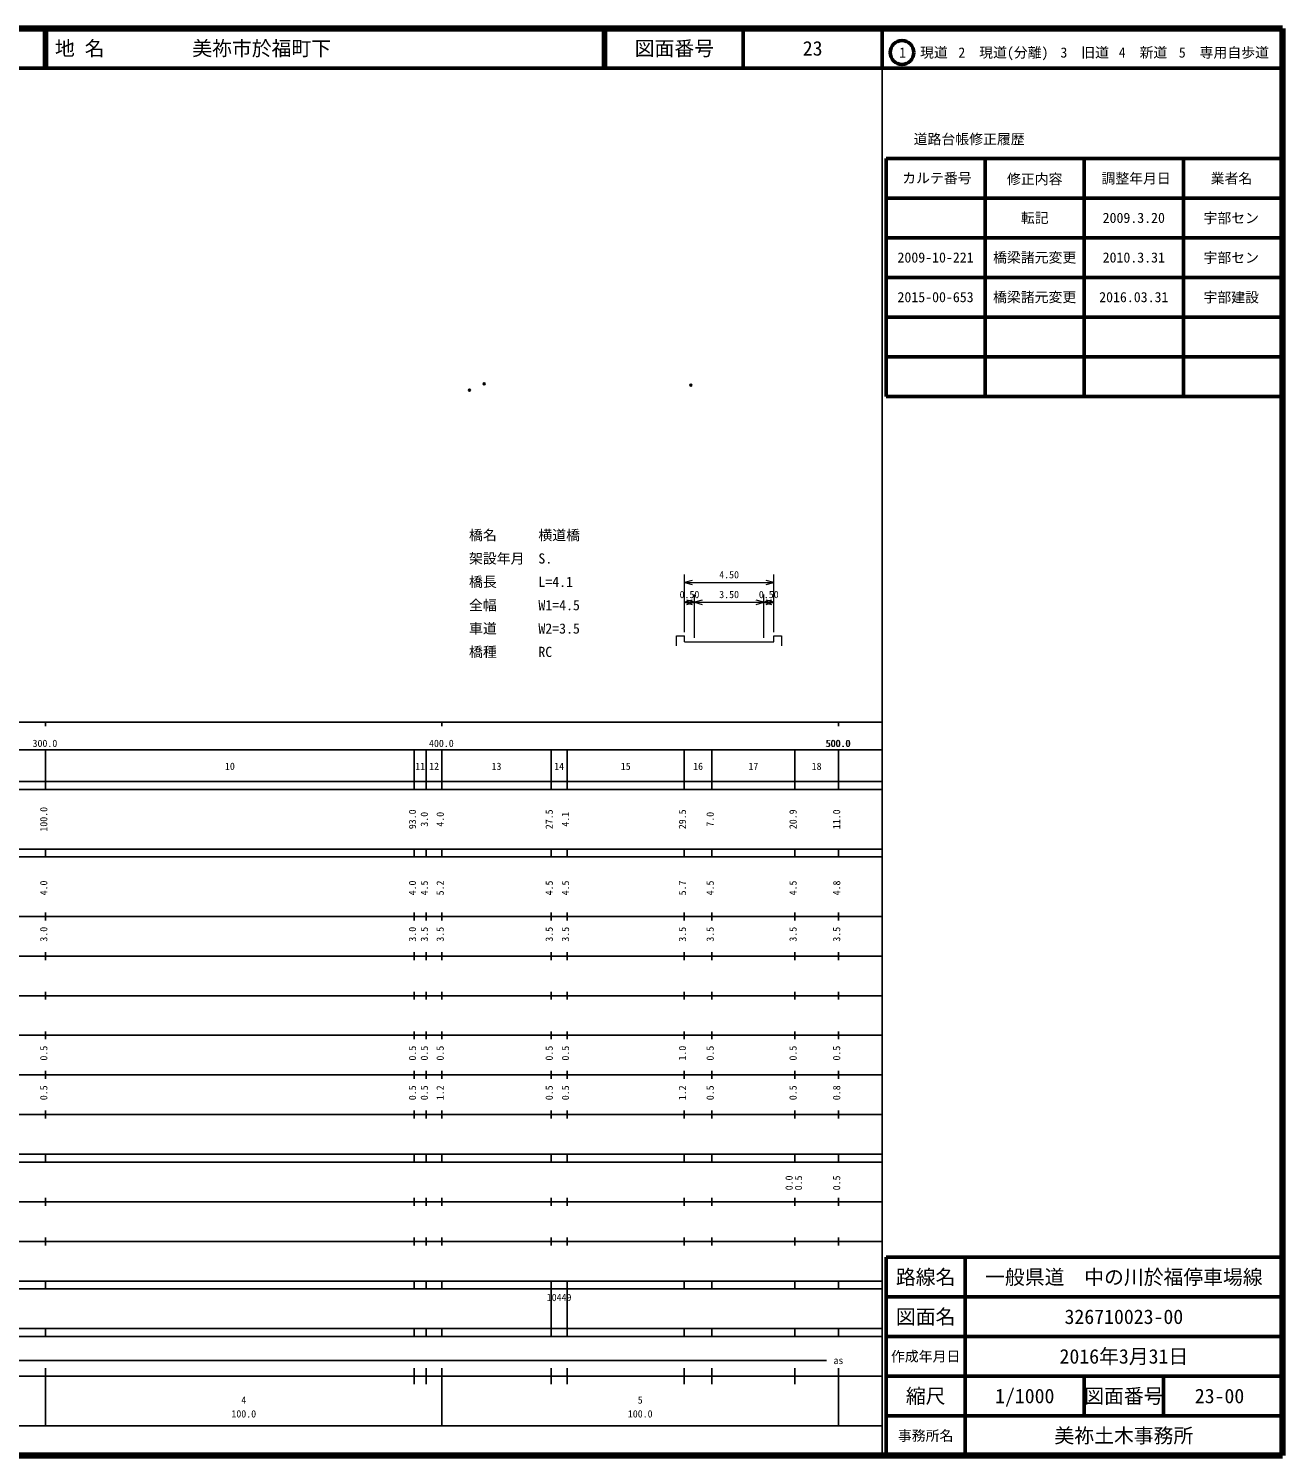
# Model space of a CAD drawing. Units: millimetres on the paper, with parts at other scales. Extents: x 40 to 680, y 20 to 380.
# Drawn here: x 363.7 to 680, y 20 to 380 of the extents above; entities that cross this region are included whole.
import ezdxf
from ezdxf.enums import TextEntityAlignment as Align

# ---------------------------------------------------------------- set-up
doc = ezdxf.new("R2010")
doc.units = ezdxf.units.MM
doc.header["$PDMODE"] = 32
doc.header["$PDSIZE"] = 0.5
for name, color, linetype in [('M-TTL-TXT', 7, 'Continuous'), ('S-OTRS', 6, 'Continuous'), ('S-TTL-TXT', 7, 'Continuous')]:
    doc.layers.add(name, color=color, linetype=linetype)
for name, color, linetype, lineweight in [('S-STR-HTXT', 7, 'Continuous', 13), ('S-TTL', 2, 'Continuous', 140), ('S-TTL-BAND', 7, 'Continuous', 25), ('S-TTL-FRAM', 2, 'Continuous', 50), ('S-TTL-LINE', 7, 'Continuous', 50)]:
    doc.layers.add(name, color=color, linetype=linetype, lineweight=lineweight)
doc.styles.add('ＭＳ ゴシック', font='')
doc.styles.get('ＭＳ ゴシック').set_extended_font_data('MS Gothic')

msp = doc.modelspace()

# ---------------------------------------------------------------- linework, layer by layer
at = {"layer": 'S-OTRS'}
for p in [(474.912, 288.785), (478.632, 290.368), (530.794, 290.05)]:
    msp.add_point(p, dxfattribs=at)
at = {"layer": 'S-STR-HTXT'}
for p, q in [((529.174, 227.746), (529.174, 242.246)), ((551.674, 227.746), (551.674, 242.246)), ((531.106, 240.764), (529.174, 240.246)), ((529.174, 240.246), (551.674, 240.246)), ((529.174, 240.246), (531.106, 239.729)), ((551.674, 240.246), (549.743, 240.764)), ((549.743, 239.729), (551.674, 240.246)), ((531.106, 235.764), (529.174, 235.246)), ((529.174, 235.246), (531.674, 235.246)), ((529.174, 235.246), (531.106, 234.729)), ((531.674, 235.246), (529.743, 235.764)), ((529.743, 234.729), (531.674, 235.246)), ((531.674, 226.246), (531.674, 237.246)), ((533.606, 235.764), (531.674, 235.246)), ((531.674, 235.246), (549.174, 235.246)), ((531.674, 235.246), (533.606, 234.729)), ((549.174, 235.246), (547.243, 235.764)), ((547.243, 234.729), (549.174, 235.246)), ((549.174, 226.246), (549.174, 237.246)), ((551.106, 235.764), (549.174, 235.246)), ((549.174, 235.246), (551.674, 235.246)), ((549.174, 235.246), (551.106, 234.729)), ((551.674, 235.246), (549.743, 235.764)), ((549.743, 234.729), (551.674, 235.246)), ((527.174, 226.746), (529.174, 226.746)), ((527.174, 224.246), (527.174, 226.746)), ((529.174, 225.246), (529.174, 226.746)), ((529.174, 225.246), (531.674, 225.246)), ((531.674, 225.246), (549.174, 225.246)), ((549.174, 225.246), (551.674, 225.246)), ((551.674, 225.246), (551.674, 226.746)), ((551.674, 226.746), (553.674, 226.746)), ((553.674, 226.746), (553.674, 224.246))]:
    msp.add_line(p, q, dxfattribs=at)
at = {"layer": 'S-TTL'}
for p, q in [((680, 380), (40, 380)), ((680, 20), (680, 380)), ((40, 20), (680, 20))]:
    msp.add_line(p, q, dxfattribs=at)
at = {"layer": 'S-TTL-BAND'}
for p, q in [((579, 20), (579, 370)), ((40, 205), (579, 205)), ((368, 205), (368, 204)), ((468, 205), (468, 204)), ((568, 205), (568, 204)), ((68, 198), (579, 198)), ((368, 188), (368, 198)), ((461, 188), (461, 198)), ((464, 188), (464, 198)), ((468, 188), (468, 198)), ((495.5, 188), (495.5, 198)), ((499.6, 188), (499.6, 198)), ((529.1, 188), (529.1, 198)), ((536.1, 188), (536.1, 198)), ((557, 188), (557, 198)), ((568, 188), (568, 198)), ((40, 190), (579, 190)), ((40, 188), (579, 188)), ((40, 173), (579, 173)), ((368, 171), (368, 173)), ((461, 171), (461, 173)), ((464, 171), (464, 173)), ((468, 171), (468, 173)), ((495.5, 171), (495.5, 173)), ((499.6, 171), (499.6, 173)), ((529.1, 171), (529.1, 173)), ((536.1, 171), (536.1, 173)), ((557, 171), (557, 173)), ((568, 171), (568, 173)), ((40, 171), (579, 171)), ((40, 156), (579, 156)), ((368, 155), (368, 157)), ((461, 155), (461, 157)), ((464, 155), (464, 157)), ((468, 155), (468, 157)), ((495.5, 155), (495.5, 157)), ((499.6, 155), (499.6, 157)), ((529.1, 155), (529.1, 157)), ((536.1, 155), (536.1, 157)), ((557, 155), (557, 157)), ((568, 155), (568, 157)), ((46, 146), (579, 146)), ((368, 145), (368, 147)), ((461, 145), (461, 147)), ((464, 145), (464, 147)), ((468, 145), (468, 147)), ((495.5, 145), (495.5, 147)), ((499.6, 145), (499.6, 147)), ((529.1, 145), (529.1, 147)), ((536.1, 145), (536.1, 147)), ((557, 145), (557, 147)), ((568, 145), (568, 147)), ((368, 135), (368, 137)), ((461, 135), (461, 137)), ((464, 135), (464, 137)), ((468, 135), (468, 137)), ((495.5, 135), (495.5, 137)), ((499.6, 135), (499.6, 137)), ((529.1, 135), (529.1, 137)), ((536.1, 135), (536.1, 137)), ((557, 135), (557, 137)), ((568, 135), (568, 137)), ((52, 136), (579, 136)), ((46, 126), (579, 126)), ((368, 125), (368, 127)), ((461, 125), (461, 127)), ((464, 125), (464, 127)), ((468, 125), (468, 127)), ((495.5, 125), (495.5, 127)), ((499.6, 125), (499.6, 127)), ((529.1, 125), (529.1, 127)), ((536.1, 125), (536.1, 127)), ((557, 125), (557, 127)), ((568, 125), (568, 127)), ((52, 116), (579, 116)), ((368, 115), (368, 117)), ((461, 115), (461, 117)), ((464, 115), (464, 117)), ((468, 115), (468, 117)), ((495.5, 115), (495.5, 117)), ((499.6, 115), (499.6, 117)), ((529.1, 115), (529.1, 117)), ((536.1, 115), (536.1, 117)), ((557, 115), (557, 117)), ((568, 115), (568, 117)), ((46, 106), (579, 106)), ((368, 105), (368, 107)), ((461, 105), (461, 107)), ((464, 105), (464, 107)), ((468, 105), (468, 107)), ((495.5, 105), (495.5, 107)), ((499.6, 105), (499.6, 107)), ((529.1, 105), (529.1, 107)), ((536.1, 105), (536.1, 107)), ((557, 105), (557, 107)), ((568, 105), (568, 107)), ((40, 96), (579, 96)), ((40, 94), (579, 94)), ((368, 94), (368, 96)), ((461, 94), (461, 96)), ((464, 94), (464, 96)), ((468, 94), (468, 96)), ((495.5, 94), (495.5, 96)), ((499.6, 94), (499.6, 96)), ((529.1, 94), (529.1, 96)), ((536.1, 94), (536.1, 96)), ((557, 94), (557, 96)), ((568, 94), (568, 96)), ((49, 84), (579, 84)), ((368, 83), (368, 85)), ((461, 83), (461, 85)), ((464, 83), (464, 85)), ((468, 83), (468, 85)), ((495.5, 83), (495.5, 85)), ((499.6, 83), (499.6, 85)), ((529.1, 83), (529.1, 85)), ((536.1, 83), (536.1, 85)), ((557, 83), (557, 85)), ((568, 83), (568, 85)), ((40, 74), (579, 74)), ((368, 73), (368, 75)), ((461, 73), (461, 75)), ((464, 73), (464, 75)), ((468, 73), (468, 75)), ((495.5, 73), (495.5, 75)), ((499.6, 73), (499.6, 75)), ((529.1, 73), (529.1, 75)), ((536.1, 73), (536.1, 75)), ((557, 73), (557, 75)), ((568, 73), (568, 75)), ((40, 64), (579, 64)), ((40, 62), (579, 62)), ((368, 62), (368, 64)), ((461, 62), (461, 64)), ((464, 62), (464, 64)), ((468, 62), (468, 64)), ((495.5, 62), (495.5, 64)), ((495.5, 52), (495.5, 62)), ((499.6, 62), (499.6, 64)), ((499.6, 52), (499.6, 62)), ((529.1, 62), (529.1, 64)), ((536.1, 62), (536.1, 64)), ((557, 62), (557, 64)), ((568, 62), (568, 64)), ((40, 52), (579, 52)), ((368, 50), (368, 52)), ((461, 50), (461, 52)), ((464, 50), (464, 52)), ((468, 50), (468, 52)), ((495.5, 50), (495.5, 52)), ((499.6, 50), (499.6, 52)), ((529.1, 50), (529.1, 52)), ((536.1, 50), (536.1, 52)), ((557, 50), (557, 52)), ((568, 50), (568, 52)), ((40, 50), (579, 50)), ((71, 44), (565, 44)), ((40, 40), (579, 40)), ((368, 27.5), (368, 42)), ((461, 38), (461, 42)), ((464, 38), (464, 42)), ((468, 27.5), (468, 42)), ((495.5, 38), (495.5, 42)), ((499.6, 38), (499.6, 42)), ((529.1, 38), (529.1, 42)), ((536.1, 38), (536.1, 42)), ((557, 38), (557, 42)), ((568, 27.5), (568, 42)), ((68, 27.5), (579, 27.5))]:
    msp.add_line(p, q, dxfattribs=at)
at = {"layer": 'S-TTL-FRAM'}
for p, q in [((580, 347.197), (580, 287.197)), ((580, 347.197), (680, 347.197)), ((580, 287.197), (680, 287.197)), ((680, 70), (580, 70)), ((580, 70), (580, 20))]:
    msp.add_line(p, q, dxfattribs=at)
at = {"layer": 'S-TTL-LINE'}
for p, q in [((367.75, 380), (367.75, 370)), ((368.25, 380), (368.25, 370)), ((508.747, 380), (508.747, 370)), ((509.247, 380), (509.247, 370)), ((543.997, 380), (543.997, 370)), ((579, 380), (579, 370)), ((40, 370), (680, 370)), ((605, 347.197), (605, 287.197)), ((630, 347.197), (630, 287.197)), ((655, 347.197), (655, 287.197)), ((580, 337.197), (680, 337.197)), ((580, 327.197), (680, 327.197)), ((580, 317.197), (680, 317.197)), ((580, 307.197), (680, 307.197)), ((580, 297.197), (680, 297.197)), ((600, 70), (600, 20)), ((680, 60), (580, 60)), ((680, 50), (580, 50)), ((680, 40), (580, 40)), ((630, 40), (630, 30)), ((650, 40), (650, 30)), ((680, 30), (580, 30))]:
    msp.add_line(p, q, dxfattribs=at)
msp.add_circle((584.031, 373.958), 3, dxfattribs=at)

# ---------------------------------------------------------------- texts
at = {"layer": 'M-TTL-TXT', "style": 'ＭＳ ゴシック'}
for s, p in [('2015-00-653', (592.5, 312.245)), ('橋梁諸元変更', (617.5, 312.245)), ('2016.03.31', (642.5, 312.245)), ('宇部建設', (667.077, 312.189))]:
    msp.add_text(s, height=2.566, dxfattribs=at).set_placement(p, align=Align.MIDDLE_CENTER)
at = {"layer": 'S-STR-HTXT', "style": 'ＭＳ ゴシック'}
for s, p in [('橋名\u3000\u3000\u3000横道橋', (474.811, 250.141)), ('架設年月\u3000S.', (474.81, 244.25)), ('橋長\u3000\u3000\u3000L=4.1', (474.81, 238.359)), ('全幅\u3000\u3000\u3000W1=4.5', (474.81, 232.468)), ('車道\u3000\u3000\u3000W2=3.5', (474.81, 226.577)), ('橋種\u3000\u3000\u3000RC', (474.81, 220.686))]:
    msp.add_text(s, height=2.566, dxfattribs=at).set_placement(p, align=Align.BOTTOM_LEFT)
for s, p in [('4.50', (540.424, 240.746)), ('0.50', (530.424, 235.746)), ('3.50', (540.424, 235.746)), ('0.50', (550.424, 235.746))]:
    msp.add_text(s, height=1.833, dxfattribs=at).set_placement(p, align=Align.BOTTOM_CENTER)
at = {"layer": 'S-TTL-BAND', "style": 'ＭＳ ゴシック'}
for s, p in [('300.0', (367.844, 198.195)), ('400.0', (467.844, 198.195)), ('500.0', (567.844, 198.195)), ('500.0', (568, 198.195)), ('10', (414.5, 192.405)), ('11', (462.5, 192.405)), ('12', (466, 192.405)), ('13', (481.75, 192.405)), ('14', (497.55, 192.405)), ('15', (514.35, 192.405)), ('16', (532.6, 192.405)), ('17', (546.55, 192.405)), ('18', (562.5, 192.405)), ('as', (568, 42.5)), ('4', (418, 32.523)), ('5', (518, 32.523)), ('100.0', (418, 29.033)), ('100.0', (518, 29.033))]:
    msp.add_text(s, height=1.833, dxfattribs=at).set_placement(p, align=Align.BOTTOM_CENTER)
for s, p in [('100.0', (369, 180.5)), ('93.0', (462, 180.5)), ('3.0', (465, 180.5)), ('4.0', (469, 180.5)), ('27.5', (496.5, 180.5)), ('4.1', (500.6, 180.5)), ('29.5', (530.1, 180.5)), ('7.0', (537.1, 180.5)), ('20.9', (558, 180.5)), ('11.0', (569, 180.5)), ('4.0', (369, 163.174)), ('4.0', (462, 163.174)), ('4.5', (465, 163.174)), ('5.2', (469, 163.174)), ('4.5', (496.5, 163.174)), ('4.5', (500.6, 163.174)), ('5.7', (530.1, 163.174)), ('4.5', (537.1, 163.174)), ('4.5', (558, 163.174)), ('4.8', (569, 163.174)), ('3.0', (369, 151.5)), ('3.0', (462, 151.5)), ('3.5', (465, 151.5)), ('3.5', (469, 151.5)), ('3.5', (496.5, 151.5)), ('3.5', (500.6, 151.5)), ('3.5', (530.1, 151.5)), ('3.5', (537.1, 151.5)), ('3.5', (558, 151.5)), ('3.5', (569, 151.5)), ('0.5', (369, 121.5)), ('0.5', (462, 121.5)), ('0.5', (465, 121.5)), ('0.5', (469, 121.5)), ('0.5', (496.5, 121.5)), ('0.5', (500.6, 121.5)), ('1.0', (530.1, 121.5)), ('0.5', (537.1, 121.5)), ('0.5', (558, 121.5)), ('0.5', (569, 121.5)), ('0.5', (369, 111.5)), ('0.5', (462, 111.5)), ('0.5', (465, 111.5)), ('1.2', (469, 111.5)), ('0.5', (496.5, 111.5)), ('0.5', (500.6, 111.5)), ('1.2', (530.1, 111.5)), ('0.5', (537.1, 111.5)), ('0.5', (558, 111.5)), ('0.8', (569, 111.5)), ('0.0', (557, 88.764)), ('0.5', (559.37, 88.764)), ('0.5', (569, 88.764))]:
    msp.add_text(s, height=1.833, rotation=90, dxfattribs=at).set_placement(p, align=Align.BOTTOM_CENTER)
msp.add_text('10449', height=1.833, dxfattribs=at).set_placement((494.425, 58.405), align=Align.BOTTOM_LEFT)
at = {"layer": 'S-TTL-TXT', "style": 'ＭＳ ゴシック'}
for s, p in [('地 名', (370.38, 375)), ('美祢市於福町下', (405.024, 375))]:
    msp.add_text(s, height=3.666, dxfattribs=at).set_placement(p, align=Align.MIDDLE_LEFT)
for s, height, p in [('図面番号', 3.666, (526.622, 375)), ('23', 3.666, (561.497, 375)), ('1\u3000現道', 2.566, (589.448, 373.958)), ('2\u3000現道(分離)', 2.566, (609.619, 373.958)), ('3\u3000旧道', 2.566, (630.121, 373.958)), ('4\u3000新道', 2.566, (644.824, 373.958)), ('5\u3000専用自歩道', 2.566, (665.228, 373.958)), ('道路台帳修正履歴', 2.566, (600.968, 352.113)), ('カルテ番号', 2.566, (592.839, 342.277)), ('修正内容', 2.566, (617.509, 342.023)), ('調整年月日', 2.566, (643.089, 342.197)), ('業者名', 2.566, (667.134, 342.197)), ('転記', 2.566, (617.5, 332.245)), ('2009.3.20', 2.566, (642.5, 332.245)), ('宇部セン', 2.566, (667.077, 332.189)), ('2009-10-221', 2.566, (592.5, 322.245)), ('橋梁諸元変更', 2.566, (617.5, 322.245)), ('2010.3.31', 2.566, (642.5, 322.245)), ('宇部セン', 2.566, (667.077, 322.189)), ('路線名', 3.666, (590, 65)), ('路線名', 3.666, (590, 65)), ('一般県道\u3000中の川於福停車場線', 3.666, (640, 65)), ('図面名', 3.666, (590, 55)), ('図面名', 3.666, (590, 55)), ('326710023-00', 3.666, (640, 55)), ('2016年3月31日', 3.666, (640, 45)), ('作成年月日', 2.566, (590, 45)), ('作成年月日', 2.566, (590, 45)), ('縮尺', 3.666, (590, 35)), ('縮尺', 3.666, (590, 35)), ('1/1000', 3.666, (615, 35)), ('図面番号', 3.666, (640, 35)), ('図面番号', 3.666, (640, 35)), ('23-00', 3.666, (664.125, 35)), ('事務所名', 2.566, (590, 25)), ('事務所名', 2.566, (590, 25)), ('美祢土木事務所', 3.666, (640, 25))]:
    msp.add_text(s, height=height, dxfattribs=at).set_placement(p, align=Align.MIDDLE_CENTER)

doc.saveas('drawing.dxf')
